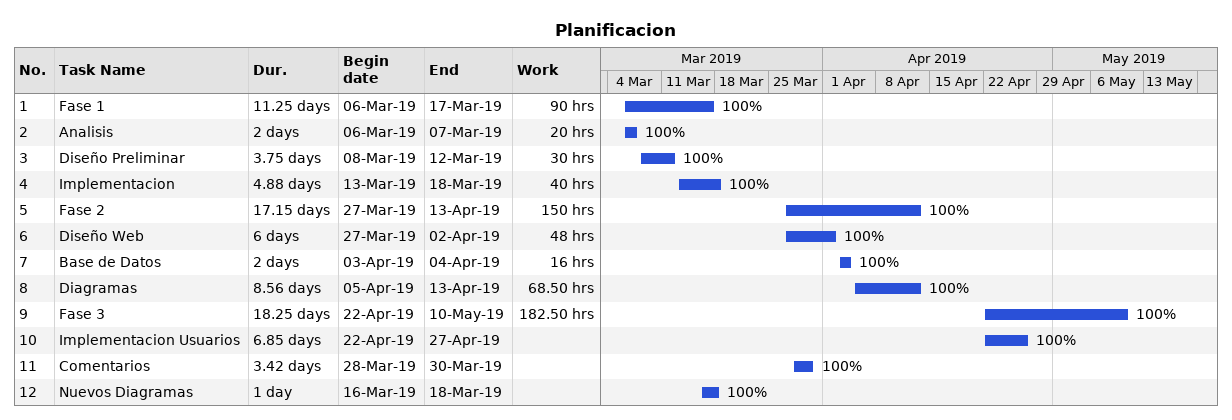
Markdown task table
Planificacion

| ID | Task | Duration | Start | Finish | % complete | Work (h) |
|---|---|---|---|---|---|---|
| 1 | Fase 1 | 11.25d | 2019-03-06 | 2019-03-17 | 100 | 90 |
| 2 | Analisis | 2d | 2019-03-06 | 2019-03-07 | 100 | 20 |
| 3 | Diseño Preliminar | 3.75d | 2019-03-08 | 2019-03-12 | 100 | 30 |
| 4 | Implementacion | 4.88d | 2019-03-13 | 2019-03-18 | 100 | 40 |
| 5 | Fase 2 | 17.15d | 2019-03-27 | 2019-04-13 | 100 | 150 |
| 6 | Diseño Web | 6d | 2019-03-27 | 2019-04-02 | 100 | 48 |
| 7 | Base de Datos | 2d | 2019-04-03 | 2019-04-04 | 100 | 16 |
| 8 | Diagramas | 8.56d | 2019-04-05 | 2019-04-13 | 100 | 68.50 |
| 9 | Fase 3 | 18.25d | 2019-04-22 | 2019-05-10 | 100 | 182.50 |
| 10 | Implementacion Usuarios | 6.85d | 2019-04-22 | 2019-04-27 | 100 |  |
| 11 | Comentarios | 3.42d | 2019-03-28 | 2019-03-30 | 100 |  |
| 12 | Nuevos Diagramas | 1d | 2019-03-16 | 2019-03-18 | 100 |  |
